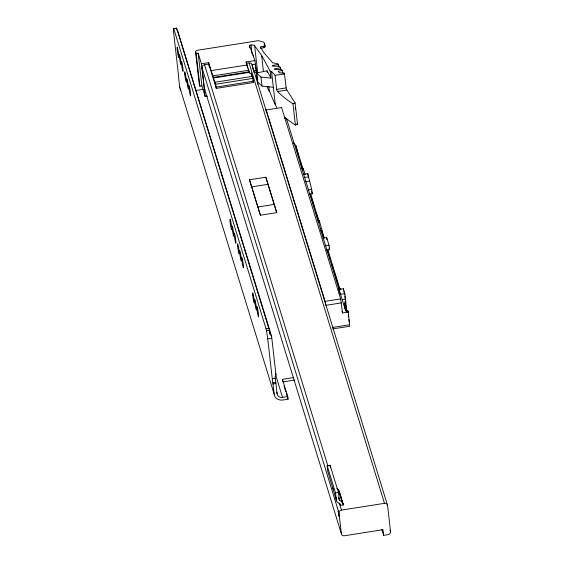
<?xml version="1.0" encoding="UTF-8"?>
<svg xmlns="http://www.w3.org/2000/svg" width="564" height="564" viewBox="0 0 564 564"><rect width="100%" height="100%" fill="white"/><g stroke="black" fill="none" stroke-linecap="round" stroke-linejoin="round"><path stroke-width="0.85" d="M281.577 107.484L340.649 298.899L342.524 312.964L348.242 312.068L349.687 324.744L332.682 327.416M344.576 305.801C343.138 302.988 348.869 297.186 342.44 299.851M344.858 305.857L345.802 301.959M275.993 374.905L275.063 376.907L275.218 378.289A8.305 0.649 81.1 0 0 275.789 382.427L277.135 393.841A4.984 4.357 -17.1 0 0 282.536 397.416L287.774 396.598L288.07 399.206L282.839 400.031A7.966 6.979 -17.1 0 1 274.196 394.306L179.683 86.99L178.492 76.077A8.305 0.649 81.1 0 0 178.238 72.968L173.698 33.1A8.305 0.649 81.1 0 1 173.571 28.743L176.673 28.2L269.366 330.222A8.305 0.649 81.1 0 1 270.086 334.184A10.279 1.678 55.5 0 0 271.566 336.236A8.305 0.649 81.1 0 1 271.82 338.238L275.993 374.905L275.479 373.22M278.51 66.08L277.841 63.676L272.736 62.872L263.994 52.819L260.223 46.819L263.776 46.262L264.911 45.275L263.973 42.208L258.354 40.678L197.217 50.295L195.504 51.409L199.233 84.121L199.882 86.229L201.891 85.911L205.148 96.5L207.559 96.127M260.392 48.264L263.945 47.707L265.08 46.727L264.911 45.275M173.571 28.743L176.673 28.2M256.747 72.537A3.321 1.586 -6.5 0 1 257.755 73.172L254.639 45.811L261.625 55.427L270.205 71.219L271.524 71.353A192.599 91.897 -6.5 0 0 275.098 75.329L276.691 89.387A1.621 0.493 73.5 0 0 276.903 90.318A1.678 0.522 73.5 0 0 277.016 90.628A1.741 0.543 73.6 0 0 277.41 91.368L277.544 91.53A192.599 91.897 -6.5 0 0 292.97 103.797L295.106 102.93L286.343 89.147L284.489 73.856L283.896 72.946L279.258 72.819L278.235 71.254L282.296 70.5L282.578 72.996M284.94 117.382A192.599 91.897 -6.5 0 0 295.395 125.067L297.531 124.2L295.106 102.93M256.705 72.946L267.012 70.81L270.995 78.142L260.977 77.092L256.705 72.946L257.734 81.97L262.006 86.116L273.343 87.3M278.327 64.409L272.236 65.544L272.588 66.094L279.547 66.277L280.498 67.743L280.689 69.407M280.498 67.743L274.407 68.879L274.767 69.421L281.718 69.612L282.296 70.5M276.691 89.387L286.082 87.906M195.504 51.409L196.152 53.517L198.161 53.199L201.418 63.788L205.148 96.5M249.683 47.855L249.394 45.303L251.022 45.049A3.321 1.586 -6.5 0 1 254.639 45.811M201.418 63.788L208.652 62.653L215.117 83.127L215.018 82.252L252.376 76.38L253.659 82.513L216.294 88.386L208.913 64.374M325.661 304.102L387.546 505.358L390.556 531.746A2.82 2.467 -17.1 0 1 388.053 534.644L383.64 535.342L382.998 529.695L344.407 535.765A2.82 2.467 -17.1 0 1 341.347 533.734L204.387 88.379L202.025 67.645A2.82 2.467 -17.1 0 1 204.528 64.74L208.828 64.063M247.744 68.279L246.08 61.977L254.949 60.581L256.401 72.305L253.849 72.523M246.235 63.387L249.055 62.942A2.82 2.467 -17.1 0 1 252.037 64.592L253.074 69.471M211.105 70.634L247.004 64.987L249.753 73.39L251.22 73.158L252.475 77.247L252.376 76.38M252.087 64.698L255.358 64.183M212.973 75.893L248.872 70.246M253.398 71.057L256.204 70.62M213.446 77.423L249.337 71.776M213.537 77.994L249.429 72.347M215.018 82.252L215.631 84.262L252.996 78.382M275.098 75.329L284.489 73.856M216.294 88.386L216.139 87.075L253.504 81.195M195.504 90.543L203.315 89.309M277.544 91.53L286.724 90.085M266.137 111.2L266.102 109.627L266.264 109.973L281.803 107.527M284.256 118.609L286.42 118.271L345.746 311.18L347.868 310.849L348.242 312.068M301.747 168.784L303.277 168.544L305.173 174.713M249.492 179.782L265.848 177.209L276.748 212.656L260.399 215.229L249.492 179.782L260.399 215.229M303.277 174.368L307.852 173.649C309.121 180.417 311.568 186.931 312.343 193.797L309.291 194.277M304.236 177.498L308.818 176.779M251.784 186.86L268.14 184.287M305.498 181.728L309.312 181.129M308.022 189.934L311.836 189.335M257.967 206.96L274.323 204.394M317.786 220.919L319.309 220.679L324.244 238.121M320.155 228.631L321.684 228.392M320.408 230.866L321.938 230.627M322.819 238.064L326.641 237.465L329.016 245.199L329.524 249.669L326.471 250.148M325.202 245.798L329.016 245.199M338.752 288.542L340.388 288.289L340.86 289.818M344.837 293.611L343.335 288.726L338.76 289.452L340.261 294.33L344.837 293.611L346.916 311.857M266.264 109.973L325.118 301.345L340.649 298.899M341.375 302.889L325.837 305.336L325.118 301.345M344.103 308.029L345.52 307.81L345.802 310.334L345.351 308.853M173.733 28.665L266.039 328.826L268.986 328.361M266.039 328.826L266.427 330.687L269.366 330.222M274.196 394.306L272.842 382.885A8.305 0.649 81.1 0 1 272.271 378.747L267.731 338.879L271.82 338.238M332.647 328.904L349.729 326.316L349.75 325.379M272.271 378.747L275.218 378.289M282.663 381.074L282.458 379.332L293.513 377.591M272.842 382.885L275.789 382.427M282.761 381.941L294.662 380.065M273.018 383.971L275.958 383.506M340.353 505.443L340.268 504.724A0.832 0.726 -17.1 0 0 340.036 504.286L337.434 502.157A3.821 3.342 -17.1 0 1 336.341 500.176L327.797 471.483L327.141 465.688L330.081 465.222L338.456 492.464L339.281 499.711A0.832 0.726 -17.1 0 0 339.521 500.141L342.122 502.277A3.821 3.342 -17.1 0 1 343.215 504.258L343.3 504.984L340.353 505.443L339.627 503.074M327.141 465.688L335.517 492.922L338.456 492.464M341.347 533.734L338.985 512.993A2.82 2.467 -17.1 0 1 341.481 510.096L384.486 503.328A2.82 2.467 -17.1 0 1 387.546 505.358M336.927 488.551L338.224 489.615A3.821 3.342 -17.1 0 1 339.324 491.596L343.215 504.258M293.372 142.953L295.719 145.378L303.277 169.954M296.995 123.382L297.531 124.2M266.828 86.637L270.015 92.362A231.86 182.426 2.4 0 0 275.31 104.58A231.437 182.094 2.4 0 0 276.769 107.52M254.949 60.581L249.394 45.303M343.779 291.341L344.724 294.408M311.596 191.372L312.343 193.797M329.052 248.118L329.524 249.669M310.538 193.579L319.048 221.236M327.825 249.781L339.613 288.098M344.385 304.116L345.52 307.81M264.135 43.654L265.08 46.727M298.807 156.785L295.719 145.378M300.358 161.826L302.17 167.719M310.447 194.636L314.592 208.095M316.143 213.143L317.955 219.029M321.832 231.642L323.644 237.536M327.522 250.148L330.37 259.405M331.921 264.453L333.211 268.654M334.248 272.017L339.422 288.846M342.003 311.286L342.524 312.964M252.115 64.973L325.139 302.424M249.084 63.027L384.486 503.328M252.926 80.13L253.659 82.513M246.08 61.977L247.004 64.987M390.034 530.061L390.556 531.746M381.828 529.448L383.64 535.342M265.848 177.209L276.748 212.656M343.3 504.984L339.324 491.596M338.224 489.615L342.122 502.277M338.795 497.765L339.521 500.141M338.795 498.125L339.281 499.711M204.528 64.74L328.022 466.315M339.415 503.356L341.481 510.096M335.735 496.616L336.461 498.992M202.025 67.645L338.985 512.993M176.842 29.92A10.279 1.678 55.5 0 1 177.611 30.724L271.566 336.236M269.31 331.66L270.086 334.184M282.458 379.332L287.774 396.598M284.023 386.051L285.793 391.804M286.3 393.453L288.07 399.206M275.549 374.686L282.536 397.416M276.621 392.156L277.135 393.841M215.631 84.262L216.139 87.075M347.868 310.849L348.066 312.59M348.27 314.331L348.566 316.947M348.862 319.562L349.158 322.178M344.921 296.114L345.309 299.533M346.042 305.956L346.338 308.557M343.335 288.726L343.476 289.959M326.641 237.465L326.894 239.7M319.309 220.679L319.562 222.914M307.852 173.649L308.036 175.256M303.277 168.544L303.446 170.032M295.212 107.724L295.409 109.465M292.97 103.797L295.395 125.067M335.517 492.922L336.341 500.176M330.081 465.222L330.363 467.704M283.896 72.946L284.087 74.61M286.42 118.271L286.611 119.949M271.524 71.353L275.31 104.58M270.205 71.219L270.995 78.142M267.012 70.81L267.195 72.453M268.781 86.355L269.338 91.248M263.776 46.262L263.945 47.707M261.625 55.427L263.473 71.677M260.977 77.092L262.006 86.116M255.591 65.318L257.776 84.339M253.158 54.764L253.356 56.492M251.022 45.049L252.002 53.601M208.652 62.653L209.202 66.954M198.161 53.199L201.891 85.911M196.152 53.517L199.882 86.229M251.22 73.158L251.466 75.379M177.702 31.725A8.305 0.649 81.1 0 1 177.611 30.717M176.377 29.081A8.305 0.649 81.1 0 1 176.511 28.278M266.427 330.687A8.305 0.649 81.1 0 1 267.731 338.879M180.903 90.014A7.966 6.979 -17.1 0 1 180.318 89.084M179.909 88.062A7.966 6.979 -17.1 0 1 179.683 86.99M205.084 89.746A2.82 2.467 -17.1 0 1 204.387 88.379M333.543 489.496A3.821 3.342 -17.1 0 1 333.197 489.164M332.915 488.798A3.821 3.342 -17.1 0 1 332.45 487.515M340.487 289.12A5.809 0.451 81.1 0 1 340.388 288.289M338.196 511.132L339.056 516.264L338.196 511.132M252.714 295.289A5.231 0.409 81.1 0 0 254.286 303.108A5.231 0.409 81.1 0 0 253.455 295.43A5.231 0.409 81.1 0 0 252.714 295.289M234.307 235.442A5.231 0.409 81.1 0 0 235.879 243.26A5.231 0.409 81.1 0 0 235.047 235.576A5.231 0.409 81.1 0 0 234.307 235.442M189.003 88.111A5.231 0.409 81.1 0 0 190.576 95.929A5.231 0.409 81.1 0 0 189.744 88.252A5.231 0.409 81.1 0 0 189.003 88.111M186.881 81.209A5.231 0.409 81.1 0 0 188.446 89.027A5.231 0.409 81.1 0 0 187.615 81.343A5.231 0.409 81.1 0 0 186.881 81.209M184.752 74.3A5.231 0.409 81.1 0 0 186.324 82.118A5.231 0.409 81.1 0 0 185.493 74.441A5.231 0.409 81.1 0 0 184.752 74.3M181.453 63.556A5.231 0.409 81.1 0 0 183.025 71.374A5.231 0.409 81.1 0 0 182.186 63.697A5.231 0.409 81.1 0 0 181.453 63.556M179.331 56.654A5.231 0.409 81.1 0 0 180.896 64.472A5.231 0.409 81.1 0 0 180.064 56.795A5.231 0.409 81.1 0 0 179.331 56.654M177.202 49.745A5.231 0.409 81.1 0 0 178.774 57.563A5.231 0.409 81.1 0 0 177.942 49.886A5.231 0.409 81.1 0 0 177.202 49.745M230.063 221.624A5.231 0.409 81.1 0 0 231.635 229.449A5.231 0.409 81.1 0 0 230.803 221.765A5.231 0.409 81.1 0 0 230.063 221.624M232.185 228.533A5.231 0.409 81.1 0 0 233.757 236.351A5.231 0.409 81.1 0 0 232.925 228.674A5.231 0.409 81.1 0 0 232.185 228.533M254.836 302.198A5.231 0.409 81.1 0 0 256.409 310.017A5.231 0.409 81.1 0 0 255.577 302.332A5.231 0.409 81.1 0 0 254.836 302.198M256.965 309.1A5.231 0.409 81.1 0 0 258.531 316.919A5.231 0.409 81.1 0 0 257.699 309.241A5.231 0.409 81.1 0 0 256.965 309.1M237.613 246.179A5.231 0.409 81.1 0 0 239.185 253.997A5.231 0.409 81.1 0 0 238.353 246.32A5.231 0.409 81.1 0 0 237.613 246.179M239.735 253.088A5.231 0.409 81.1 0 0 241.307 260.906A5.231 0.409 81.1 0 0 240.476 253.229A5.231 0.409 81.1 0 0 239.735 253.088M241.857 259.99A5.231 0.409 81.1 0 0 243.429 267.815A5.231 0.409 81.1 0 0 242.598 260.131A5.231 0.409 81.1 0 0 241.857 259.99"/></g></svg>
